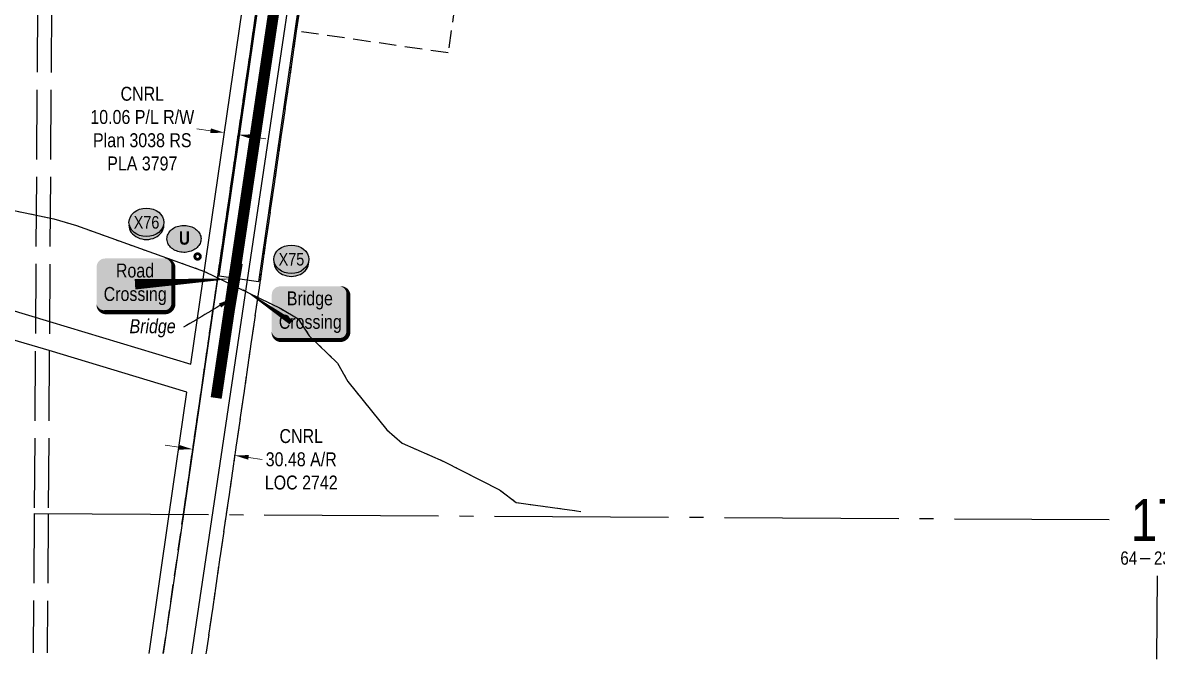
# Model space of a CAD drawing. Extents: x 456630 to 490274, y 6043290 to 6049977.
# Drawn here: x 470573 to 471387, y 6043364 to 6043821 of the extents above; entities that cross this region are included whole.
import ezdxf
from ezdxf.enums import TextEntityAlignment as Align

# ---------------------------------------------------------------- set-up
doc = ezdxf.new("R2010")
doc.units = 0
doc.header["$LTSCALE"] = 5
doc.header["$PDMODE"] = 35
doc.header["$PDSIZE"] = 5
for name, pattern in [('foc-ACCESSROAD', [3.75, 2.5, -1.25]), ('foc-QUARTERLINE', [33, 25, -3, 2, -3]), ('foc-UNSURVEYED', [12.5, 10, -2.5]), ('foc-WHEELTRACKS', [2, 0.4, -1.6])]:
    doc.linetypes.add(name, pattern=pattern)
doc.layers.get('Defpoints').update_dxf_attribs({"color": 9})
for name, color, linetype in [('10', 1, 'Continuous'), ('9', 3, 'Continuous'), ('AS-ROADS', 254, 'Continuous'), ('AS-TELUS', 224, 'foc-TEL'), ('CG-NOTES', 7, 'Continuous'), ('F-AR', 190, 'foc-ACCESSROAD'), ('F-RW', 190, 'Continuous'), ('F-WS', 190, 'foc-ACCESSROAD'), ('L-QSEC', 8, 'foc-QUARTERLINE'), ('L-SECLBL', 7, 'Continuous'), ('L-USEC', 7, 'foc-UNSURVEYED'), ('P-CROSSINGS', 250, 'Continuous'), ('P-PROPOSED', 10, 'Continuous'), ('T-WATER-P3', 160, 'foc-WHEELTRACKS'), ('T-WATER-T', 170, 'Continuous')]:
    doc.layers.add(name, color=color, linetype=linetype)
doc.layers.add('AS-GENERAL', color=48, linetype='Continuous', lineweight=18)
doc.layers.add('F-AR-T', color=190, linetype='Continuous', lineweight=9)
doc.styles.add('80', font='ARIALN.TTF', dxfattribs={"height": 10})
doc.styles.add('80CG', font='ARIALN.TTF', dxfattribs={"height": 10})
doc.styles.add('80L', font='ARIALN.TTF', dxfattribs={"height": 10})
doc.styles.add('BOLD', font='ARIALNB.TTF')
doc.styles.add('Crossing', font='ARIALN.TTF', dxfattribs={"height": 10})
doc.styles.add('foc-LtypeFont', font='ARIALN.TTF', dxfattribs={"height": 7.35})
doc.styles.add('SIMPLEX', font='ARIALN.TTF')
doc.linetypes.add('foc-TEL', pattern='A,2,-1,["T",foc-LtypeFont,S=0.2,R=0,X=-0.425,Y=-0.75],-1.24,8', length=12.24)
doc.linetypes.add('foc-TOPO-flowdirection-NOLINE', pattern='A,0,[">",foc-LtypeFont,S=0.3,R=0,X=0,Y=-0.945],-20,[">",foc-LtypeFont,S=0.3,R=0,X=0,Y=-0.945],0', length=20)
doc.dimstyles.new('Compass 5 000', dxfattribs={"dimscale": 5, "dimtxt": 9, "dimasz": 2, "dimexe": 0.2, "dimexo": 0.0625, "dimgap": 0.5, "dimtad": 0, "dimtih": 1, "dimtoh": 1, "dimzin": 0, "dimdsep": 46, "dimtxsty": '80CG', "dimcen": 0.1, "dimse1": 1, "dimse2": 1, "dimclrd": 256, "dimclrt": 256, "dimaunit": 1, "dimadec": 4, "dimazin": 0, "dimtfac": 0.06, "dimtofl": 0, "dimtmove": 0, "dimatfit": 1, "dimfxl": 0.2, "dimtolj": 1, "dimtzin": 0, "dimlwd": -1, "dimarcsym": 0})

# ---------------------------------------------------------------- blocks, each defined once
blk = doc.blocks.new('L-SECLBL')
at = {"layer": '9', "color": 7}
for p, q in [((-5.08, -27.83), (-12.29, -27.83)), ((20.7, -27.83), (13.5, -27.83))]:
    blk.add_line(p, q, dxfattribs=at)
at = {"layer": '10', "color": 2, "style": 'SIMPLEX'}
blk.add_attdef('SEC', text='', height=30, dxfattribs=at).set_placement((0, 0), align=Align.MIDDLE)
at = {"layer": '10', "color": 5, "style": '80L'}
blk.add_attdef('TWP', text='', height=9.5, dxfattribs=at).set_placement((-14.43, -27.37), align=Align.MIDDLE_RIGHT)
blk.add_attdef('RGE', text='', height=9.5, dxfattribs=at).set_placement((3.62, -27.37), align=Align.MIDDLE_CENTER)
blk.add_attdef('MER', text='', height=9.5, dxfattribs=at).set_placement((23.17, -27.37), align=Align.MIDDLE_LEFT)
blk = doc.blocks.new('AA')
at = {"const_width": 4}
blk.add_lwpolyline([(-1, 0, 1), (1, 0, 1)], format="xyb", close=True, dxfattribs=at)
blk.add_circle((0, 0), 2)
blk = doc.blocks.new('Route_Letters')
h = blk.add_hatch(color=255)
h.dxf.hatch_style = 1
edge = h.paths.add_edge_path()
edge.add_ellipse((-0.12, 0.46), major_axis=(-11.97, 0), ratio=0.789318, start_angle=0, end_angle=360)
at = {"color": 5}
blk.add_open_spline([(-12.34, 0.46), (-12.34, -0.25), (-12.24, -0.97), (-11.72, -2.79), (-11.14, -3.88), (-9.56, -5.81), (-8.54, -6.66), (-6.22, -8.02), (-4.9, -8.54), (-2.12, -9.17), (-0.66, -9.3), (2.22, -9.13), (3.64, -8.84), (6.27, -7.89), (7.48, -7.22), (9.54, -5.6), (10.38, -4.64), (11.6, -2.54), (11.97, -1.4), (12.18, 0.91), (12.02, 2.08), (11.2, 4.3), (10.54, 5.35), (8.8, 7.2), (7.72, 7.99), (5.29, 9.24), (3.93, 9.68), (1.11, 10.18), (-0.35, 10.23), (-3.22, 9.91), (-4.61, 9.55), (-7.16, 8.47), (-8.32, 7.75), (-10.24, 6.02), (-11, 5.02), (-12.05, 2.86), (-12.32, 1.7), (-12.34, 0.52), (-12.34, 0.49), (-12.34, 0.46)], degree=3, knots=[0, 0, 0, 0, 0.219529, 0.219529, 0.575727, 0.575727, 0.931924, 0.931924, 1.288121, 1.288121, 1.644318, 1.644318, 2.000515, 2.000515, 2.356712, 2.356712, 2.712909, 2.712909, 3.069107, 3.069107, 3.425304, 3.425304, 3.781501, 3.781501, 4.137698, 4.137698, 4.493895, 4.493895, 4.850092, 4.850092, 5.20629, 5.20629, 5.562487, 5.562487, 5.918684, 5.918684, 6.274881, 6.274881, 6.283185, 6.283185, 6.283185, 6.283185], dxfattribs=at)
at = {"color": 14, "style": 'BOLD'}
blk.add_attdef('A', text='', height=9.5, dxfattribs=at).set_placement((0.22, 0.98), align=Align.MIDDLE)
blk = doc.blocks.new('*D858')
at = {"layer": 'Defpoints', "color": 0, "transparency": 16777216}
for p in [(470706.23, 6043591.07), (470736.3, 6043586.71), (470725.27, 6043510.61)]:
    blk.add_point(p, dxfattribs=at)
at = {"layer": 'F-AR-T', "transparency": 16777216}
for p, q in [((470685.3, 6043516.41), (470675.41, 6043517.84)), ((470735.16, 6043509.18), (470745.06, 6043507.74))]:
    blk.add_line(p, q, dxfattribs=at)
for points in [[(470685.54, 6043518.06), (470685.07, 6043514.76), (470695.2, 6043514.97)], [(470735.4, 6043510.83), (470734.92, 6043507.53), (470725.27, 6043510.61)]]:
    blk.add_solid(points, dxfattribs=at)
at = {"layer": 'F-AR-T', "transparency": 16777216, "insert": (470772.96, 6043507.74), "char_height": 10, "attachment_point": 5, "style": '80CG'}
blk.add_mtext('\\A1;CNRL\\P30.48 A/R^JLOC 2742', dxfattribs=at)
blk = doc.blocks.new('*U967')
h = blk.add_hatch(color=59)
edge = h.paths.add_edge_path()
edge.add_line((-21.5, -20), (21.5, -20))
edge.add_arc((21.5, -14), 6, 270, 360)
edge.add_line((27.5, -14), (27.5, 12.5))
edge.add_arc((21.5, 12.5), 6, 0, 90)
edge.add_line((21.5, 18.5), (-21.5, 18.5))
edge.add_arc((-21.5, 12.5), 6, 90, 180)
edge.add_line((-27.5, 12.5), (-27.5, -14))
edge.add_arc((-21.5, -14), 6, 180, 270)
at = {"color": 1, "flags": 128}
blk.add_lwpolyline([(-21.5, -20, 3, 3, 0), (21.5, -20, 3, 3, 0.414214), (27.5, -14, 3, 3, 0), (27.5, 12.5, 3, 0, 0.414214), (21.5, 18.5, 0, 0, 0), (-21.5, 18.5, 0, 0, 0.414214), (-27.5, 12.5, 0, 0, 0), (-27.5, -14, 0, 3, 0.414214)], format="xyseb", close=True, dxfattribs=at)
blk.add_lwpolyline([(70.69, 4.05, 0, 7.5, 0), (0, 0, 0, 0, 0)], format="xyseb", dxfattribs=at)
at = {"color": 1, "style": '80'}
blk.add_attdef('ENTER_TEXT_001', (-35.99, -5), '', height=10, dxfattribs=at)
blk = doc.blocks.new('*U948')
h = blk.add_hatch(color=254)
edge = h.paths.add_edge_path()
edge.add_line((-21.5, -20), (21.5, -20))
edge.add_arc((21.5, -14), 6, 270, 360)
edge.add_line((27.5, -14), (27.5, 12.5))
edge.add_arc((21.5, 12.5), 6, 0, 90)
edge.add_line((21.5, 18.5), (-21.5, 18.5))
edge.add_arc((-21.5, 12.5), 6, 90, 180)
edge.add_line((-27.5, 12.5), (-27.5, -14))
edge.add_arc((-21.5, -14), 6, 180, 270)
at = {"color": 160, "flags": 128}
blk.add_lwpolyline([(-21.5, -20, 3, 3, 0), (21.5, -20, 3, 3, 0.414214), (27.5, -14, 3, 3, 0), (27.5, 12.5, 3, 0, 0.414214), (21.5, 18.5, 0, 0, 0), (-21.5, 18.5, 0, 0, 0.414214), (-27.5, 12.5, 0, 0, 0), (-27.5, -14, 0, 3, 0.414214)], format="xyseb", close=True, dxfattribs=at)
at = {"color": 160, "style": '80'}
blk.add_attdef('ENTER_TEXT_001', (-26.85, -4.92), '', height=10, dxfattribs=at)
blk = doc.blocks.new('*D968')
at = {"layer": 'Defpoints', "color": 0, "transparency": 16777216}
for p in [(470727.87, 6043740.68), (470714.72, 6043720.44), (470724.73, 6043718.99)]:
    blk.add_point(p, dxfattribs=at)
at = {"layer": 'F-AR-T', "transparency": 16777216}
for p, q in [((470707.96, 6043743.56), (470698.06, 6043744.99)), ((470737.77, 6043739.25), (470747.66, 6043737.82))]:
    blk.add_line(p, q, dxfattribs=at)
for points in [[(470708.2, 6043745.21), (470707.72, 6043741.91), (470717.86, 6043742.13)], [(470738.01, 6043740.9), (470737.53, 6043737.6), (470727.87, 6043740.68)]]:
    blk.add_solid(points, dxfattribs=at)
at = {"layer": 'F-AR-T', "transparency": 16777216, "insert": (470658.98, 6043744.99), "char_height": 10, "attachment_point": 5, "style": '80CG'}
blk.add_mtext('\\A1;CNRL\\P10.06 P/L R/W\\PPlan 3038 RS\\PPLA 3797', dxfattribs=at)
blk = doc.blocks.new('xing2')
h = blk.add_hatch(color=50)
h.dxf.hatch_style = 1
edge = h.paths.add_edge_path()
edge.add_ellipse((0, 0), major_axis=(-12.5, 0), ratio=0.816297, start_angle=0, end_angle=360)
h = blk.add_hatch(color=250)
h.dxf.hatch_style = 1
edge = h.paths.add_edge_path()
edge.add_ellipse((0, -2.05), major_axis=(-12.5, 0), ratio=0.816297, start_angle=0, end_angle=180)
edge.add_line((12.5, -2.05), (12.5, 0))
edge.add_ellipse((0, 0), major_axis=(-12.5, 0), ratio=0.816297, start_angle=0, end_angle=180, ccw=False)
edge.add_line((-12.5, 0), (-12.5, -2.05))
at = {"color": 250}
blk.add_ellipse((0, 0), major_axis=(-12.5, 0), ratio=0.816297, dxfattribs=at)
blk.add_ellipse((0, -2.05), major_axis=(-12.5, 0), ratio=0.816297, start_param=0, end_param=3.141593, dxfattribs=at)
at = {"color": 250, "style": 'Crossing'}
blk.add_attdef('CROSSING', text='', height=9, dxfattribs=at).set_placement((0.09, 0.02), align=Align.MIDDLE_CENTER)
at = {"color": 250, "style": 'Crossing', "flags": 1}
for tag, p in [('OWNER', (0.09, -12.49)), ('DESCRIPTION', (0.09, -25.77)), ('LOCATION', (0.09, -39.3)), ('DWG_REF', (0.09, -52.84))]:
    blk.add_attdef(tag, text='', height=9, dxfattribs=at).set_placement(p, align=Align.MIDDLE_CENTER)

msp = doc.modelspace()

# ---------------------------------------------------------------- linework, layer by layer
at = {"layer": 'AS-GENERAL', "const_width": 5, "flags": 128}
msp.add_lwpolyline([(470728.543, 6043648.301), (470723.087, 6043616.227)], dxfattribs=at)
at = {"layer": 'AS-ROADS', "const_width": 7.996, "flags": 128}
msp.add_lwpolyline([(470848.608, 6044468.47), (470711.966, 6043551.816)], dxfattribs=at)
at = {"layer": 'AS-TELUS', "flags": 128}
msp.add_lwpolyline([(470694.621, 6043368.296), (470829.093, 6044272.963), (470856.246, 6044458.086), (470856.525, 6044459.989), (470862.242, 6044498.96), (470862.521, 6044500.859), (470864.044, 6044511.236), (470864.791, 6044516.33), (470865.668, 6044522.339), (470866.692, 6044529.349), (470867.136, 6044532.392), (470871.135, 6044559.817), (470871.568, 6044562.792), (470871.878, 6044564.6), (470872.067, 6044565.945), (470873.725, 6044577.576), (470876.346, 6044595.551), (470908.187, 6044813.894), (470910.318, 6044828.503), (470913.245, 6044848.58), (470915.907, 6044866.831), (470946.461, 6045076.333), (470953.854, 6045127.037), (470961.159, 6045178.705)], dxfattribs=at)
at = {"layer": 'F-AR', "flags": 128}
msp.add_lwpolyline([(470674.036, 6043368.415), (470688.484, 6043468.325), (470759.37, 6043958.501), (470761.393, 6043972.493), (470761.62, 6043974.06), (470764.062, 6043990.95), (470764.995, 6043997.4), (470765.597, 6044001.564), (470769.878, 6044031.167), (470770.841, 6044032.512), (470772.305, 6044034.572), (470773.757, 6044036.631), (470775.196, 6044038.696), (470775.946, 6044039.788), (470776.61, 6044040.783), (470778.003, 6044042.891), (470779.381, 6044045.005), (470780.742, 6044047.12), (470781.696, 6044048.623), (470782.086, 6044049.252), (470783.403, 6044051.409), (470784.705, 6044053.57), (470785.993, 6044055.736), (470787.191, 6044057.78), (470788.503, 6044060.11), (470789.729, 6044062.317), (470790.938, 6044064.526), (470792.202, 6044066.868), (470793.298, 6044068.984), (470794.444, 6044071.233), (470795.575, 6044073.485), (470796.692, 6044075.74), (470796.973, 6044076.316), (470797.779, 6044078.019), (470798.888, 6044080.401), (470799.897, 6044082.599), (470800.933, 6044084.893), (470801.378, 6044085.898), (470801.941, 6044087.206), (470802.924, 6044089.531), (470803.262, 6044090.334), (470803.898, 6044091.858), (470804.853, 6044094.188), (470805.449, 6044095.676), (470805.79, 6044096.546), (470806.692, 6044098.907), (470807.18, 6044100.204), (470807.58, 6044101.27), (470808.452, 6044103.633), (470809.101, 6044105.427), (470809.303, 6044105.998), (470810.124, 6044108.395), (470810.724, 6044110.183), (470810.927, 6044110.787), (470811.715, 6044113.181), (470812.485, 6044115.581), (470813.22, 6044117.997), (470813.928, 6044120.379), (470814.643, 6044122.838), (470815.358, 6044125.362), (470815.581, 6044126.204), (470815.969, 6044127.709), (470816.588, 6044130.162), (470817.193, 6044132.616), (470817.772, 6044135.031), (470818.355, 6044137.528), (470819.042, 6044139.918), (470801.717, 6044038.474), (470795.131, 6043992.932), (470789.871, 6043956.561), (470786.483, 6043933.135), (470785.141, 6043923.859), (470784.232, 6043917.576), (470769.41, 6043815.077), (470719.108, 6043468.147), (470704.622, 6043368.239)], dxfattribs=at)
at = {"layer": 'F-RW'}
for points in [[(470562.277, 6043615.765), (470592.364, 6043606.703), (470693.856, 6043576.134), (470750.112, 6043965.197), (470751.601, 6043975.441), (470753.319, 6043987.317), (470753.711, 6043990.028), (470755.245, 6044000.637), (470756.553, 6044009.676), (470757.334, 6044015.077), (470761.591, 6044044.521), (470769.129, 6044088.274), (470782.305, 6044164.7), (470797.948, 6044271.337), (470824.668, 6044453.483), (470824.801, 6044454.386), (470830.568, 6044493.699), (470830.711, 6044494.675), (470832.892, 6044509.54), (470834.476, 6044520.337), (470842.518, 6044575.482), (470845.139, 6044593.454)], [(470759.37, 6043958.501), (470688.484, 6043468.325), (470674.036, 6043368.415)], [(470663.833, 6043368.525), (470678.274, 6043468.384), (470690.947, 6043556.028), (470592.231, 6043585.761), (470562.144, 6043594.823)]]:
    msp.add_lwpolyline(points, dxfattribs=at)
at = {"layer": 'F-WS'}
for points in [[(470674.036, 6043368.415), (470688.484, 6043468.325), (470759.37, 6043958.501)], [(470784.232, 6043917.576), (470769.41, 6043815.077), (470719.108, 6043468.147), (470704.622, 6043368.239)]]:
    msp.add_lwpolyline(points, dxfattribs=at)
msp.add_lwpolyline([(470893.953, 6043908.117), (470878.222, 6043799.337), (470769.41, 6043815.077), (470784.232, 6043917.576), (470785.141, 6043923.859), (470792.79, 6043922.753), (470812.068, 6043919.963), (470893.953, 6043908.117)], close=True, dxfattribs=at)
at = {"layer": 'L-QSEC'}
for p, q in [((470581.464, 6043468.938), (471352.299, 6043464.496)), ((471386.665, 6043424.304), (471386.294, 6043364.305))]:
    msp.add_line(p, q, dxfattribs=at)
at = {"layer": 'L-USEC'}
for p, q in [((470586.579, 6044272.971), (470581.464, 6043468.938)), ((470596.619, 6044272.907), (470591.503, 6043468.874)), ((470581.464, 6043468.938), (470580.827, 6043368.953)), ((470591.503, 6043468.874), (470590.867, 6043368.895))]:
    msp.add_line(p, q, dxfattribs=at)
at = {"layer": 'P-PROPOSED', "flags": 128}
msp.add_lwpolyline([(470783.243, 6043917.719), (470768.42, 6043815.22), (470742.318, 6043635.193), (470714.214, 6043639.257), (470760.36, 6043958.358)], dxfattribs=at)
at = {"layer": 'T-WATER-P3', "linetype": 'foc-TOPO-flowdirection-NOLINE', "flags": 128}
msp.add_lwpolyline([(469058.333, 6044386.638), (469076.76, 6044389.077), (469087.246, 6044398.284), (469100.98, 6044404.976), (469117.482, 6044409.272), (469135.732, 6044410.21), (469167.573, 6044401.454), (469206.228, 6044379.507), (469234.535, 6044367.202), (469259.248, 6044350.806), (469275.048, 6044346.517), (469332.875, 6044343.098), (469350.593, 6044340.315), (469363.22, 6044332.118), (469372.431, 6044320.672), (469385.349, 6044289.727), (469394.982, 6044277.743), (469405.754, 6044266.841), (469461.579, 6044218.819), (469469.533, 6044206.17), (469483.759, 6044207.761), (469508.941, 6044223.121), (469525.445, 6044226.757), (469544.716, 6044227.399), (469564.053, 6044225.638), (469576.977, 6044218.282), (469596.6, 6044196.355), (469618.079, 6044176.232), (469630.943, 6044169.716), (469663.924, 6044161.263), (469681.461, 6044158.898), (469721.031, 6044157.541), (469754.727, 6044151.309), (469787.348, 6044142.675), (469801.353, 6044136.283), (469813.319, 6044127.603), (469834.019, 6044107.239), (469861.352, 6044073.502), (469892.585, 6044041.696), (469901.198, 6044029.048), (469912.087, 6044019.408), (469929.09, 6044014.942), (469948.001, 6044015.582), (469965.837, 6044013.939), (470012.107, 6043995.668), (470045.088, 6043987.635), (470083.823, 6043983.034), (470113.633, 6043970.193), (470125.302, 6043961.094), (470143.604, 6043938.383), (470208.458, 6043880.656), (470236.827, 6043867.33), (470273.626, 6043842.678), (470288.65, 6043836.587), (470306.368, 6043833.864), (470320.189, 6043828.49), (470355.972, 6043801.915), (470376.492, 6043781.791), (470406.636, 6043752.802), (470438.417, 6043744.046), (470451.404, 6043736.45), (470460.854, 6043725.966), (470472.217, 6043718.006), (470485.682, 6043711.492), (470529.971, 6043693.939), (470595.565, 6043680.392), (470611.908, 6043675.443), (470703.542, 6043642.624), (470758.359, 6043615.91), (470770.804, 6043608.552), (470778.757, 6043596.384), (470799.034, 6043576.858), (470806.328, 6043563.729), (470834.264, 6043528.973), (470845.273, 6043519.453), (470874.842, 6043506.429), (470915.151, 6043485.857), (470915.758, 6043485.404), (470927.196, 6043476.877), (470965.449, 6043471.508), (470967.285, 6043471.25), (470973.45, 6043470.383)], dxfattribs=at)
at = {"layer": 'T-WATER-P3'}
msp.add_lwpolyline([(470529.971, 6043693.939), (470595.565, 6043680.392), (470611.908, 6043675.443), (470703.542, 6043642.624), (470758.359, 6043615.91), (470770.804, 6043608.552), (470778.757, 6043596.384), (470799.034, 6043576.858), (470806.328, 6043563.729), (470834.264, 6043528.973), (470845.273, 6043519.453), (470874.842, 6043506.429), (470915.151, 6043485.857), (470915.758, 6043485.404), (470927.196, 6043476.877), (470965.449, 6043471.508), (470967.285, 6043471.25), (470973.45, 6043470.383)], dxfattribs=at)
at = {"layer": 'T-WATER-T', "flags": 128}
msp.add_lwpolyline([(470729.842, 6043630.947, 0, 4, 0), (470765.762, 6043606.219, 2, 2, 0)], format="xyseb", dxfattribs=at)

# ---------------------------------------------------------------- block references
ref = msp.add_blockref('*U948', (470779.312, 6043613.385), dxfattribs=dict(xscale=0.9989510452182893, yscale=0.9989510452182893, zscale=0.9989510452182893))
ref.add_attrib('ENTER_TEXT_001', 'Bridge', (470762.6, 6043618.271), dxfattribs={"color": 160, "height": 9.9895, "style": '80'})
ref.add_attrib('ENTER_TEXT_002', 'Crossing', (470756.86, 6043601.445), dxfattribs={"color": 160, "height": 9.9895, "style": '80'})
at = {"layer": 'CG-NOTES', "xscale": 0.9984468346444563, "yscale": 0.9984468346444563, "zscale": 0.9984468346444563}
msp.add_blockref('Route_Letters', (470689.001, 6043665.479), dxfattribs=at).add_auto_attribs({'A': 'U'})
msp.add_blockref('AA', (470698.626, 6043653.302), dxfattribs=at)
at = {"layer": 'CG-NOTES'}
ref = msp.add_blockref('*U967', (470653.763, 6043633.369), dxfattribs=at)
ref.add_attrib('ENTER_TEXT_001', 'Road', (470640.052, 6043638.261), dxfattribs={"layer": '0', "color": 1, "height": 10, "style": '80'})
ref.add_attrib('ENTER_TEXT_002', 'Crossing', (470631.286, 6043621.417), dxfattribs={"layer": '0', "color": 1, "height": 10, "style": '80'})
at = {"layer": 'L-SECLBL'}
msp.add_blockref('L-SECLBL', (471386.912, 6043464.303), dxfattribs=at).add_auto_attribs({'SEC': '17', 'TWP': '64', 'RGE': '23', 'MER': '5'})
at = {"layer": 'P-CROSSINGS', "color": 6}
for p, values in [((470661.944, 6043677.785), {'CROSSING': 'X76'}), ((470765.846, 6043651.311), {'CROSSING': 'X75'})]:
    msp.add_blockref('xing2', p, dxfattribs=at).add_auto_attribs(values)

# ---------------------------------------------------------------- texts
at = {"layer": 'T-WATER-T', "insert": (470649.814, 6043608.298), "char_height": 10, "attachment_point": 1, "style": '80L'}
msp.add_mtext_dynamic_manual_height_columns('{\\fArial Narrow|b0|i1|c0|p34;Bridge}', width=32.92401, gutter_width=50, heights=[0], dxfattribs=at)

# ---------------------------------------------------------------- dimensions: what is measured, and where the dimension line sits
at = {"layer": 'F-AR-T', "color": 5}
dim = msp.add_linear_dim(base=(470727.87, 6043740.679), p1=(470714.721, 6043720.438), p2=(470724.734, 6043718.99), angle=351.771371, text='CNRL\\P10.06 P/L R/W\\PPlan 3038 RS\\PPLA 3797', dimstyle='Compass 5 000', dxfattribs=at)
dim.commit()
dim.dimension.update_dxf_attribs({"geometry": '*D968', "text_midpoint": (470658.978, 6043744.989), "dimtype": 161})
at = {"layer": 'F-AR-T'}
dim = msp.add_linear_dim(base=(470725.265, 6043510.614), p1=(470706.234, 6043591.066), p2=(470736.298, 6043586.706), angle=351.750099, text='CNRL\\P30.48 A/R^JLOC 2742', dimstyle='Compass 5 000', dxfattribs=at)
dim.commit()
dim.dimension.update_dxf_attribs({"geometry": '*D858', "text_midpoint": (470772.957, 6043507.744), "dimtype": 161})

# ---------------------------------------------------------------- leaders
at = {"layer": 'T-WATER-T', "path_type": 1}
msp.add_leader([(470723.344, 6043623.218), (470688.631, 6043602.576)], dimstyle='Compass 5 000', override={"dimgap": 0.5, "dimtad": 0}, dxfattribs=at)

doc.saveas('drawing.dxf')
